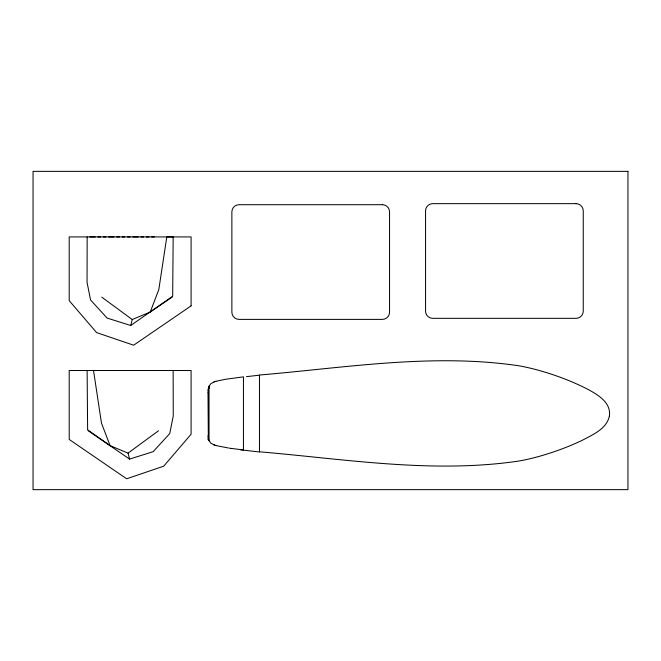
<?xml version="1.0" encoding="UTF-8"?>
<svg xmlns="http://www.w3.org/2000/svg" width="661" height="661" viewBox="0 0 661 661"><rect width="100%" height="100%" fill="white"/><g stroke="black" fill="none" stroke-linecap="round" stroke-linejoin="round"><path stroke-width="0.99" d="M208.008 392.799L208.463 388.172M87.161 236.919L87.054 282.371L90.557 299.97L107.123 318.09L130.721 325.493L172.678 296.244L173.174 236.911L166.787 236.919L158.822 289.535L150.245 312.017L132.25 319.536L130.721 325.493M208.116 390.907L208.331 388.957A12.691 11.353 -90 0 1 208.744 387.032L208.893 386.611M208.859 386.702A7.998 7.155 -90 0 1 209.041 386.214L210.842 383.702L214.057 381.901A30.257 27.06 -90 0 1 215.891 381.29L225.492 379.282L243.446 376.861L243.446 449.967L231.837 448.48M158.508 430.757L128.052 453.132L110.056 445.605L87.624 429.832L87.128 370.507L69.207 370.507L69.207 439.449L126.639 478.787L163.688 466.203L191.087 434.252L191.087 370.507L87.128 370.507L118.36 370.507M150.245 312.017L172.215 297.07M88.087 430.658L129.581 459.081L153.178 451.678L169.745 433.566L173.248 415.967L173.141 370.507M89.846 236.919L95.225 236.919M97.911 236.919L100.604 236.919M103.29 236.919L105.975 236.919M108.66 236.919L114.039 236.911M116.724 236.911L119.418 236.911M122.103 236.911L124.789 236.911M127.482 236.911L130.167 236.911M132.853 236.911L138.232 236.911M140.917 236.911L143.602 236.911M146.296 236.911L148.981 236.911M151.666 236.911L154.36 236.911M231.367 448.414L230.664 448.315M230.193 448.249L229.483 448.15M228.549 448.009L215.891 445.547A30.257 27.06 -90 0 1 214.057 444.927L210.842 443.126L209.041 440.614A7.998 7.155 -90 0 1 208.859 440.127L208.752 439.788A12.691 11.353 -90 0 1 208.331 437.871L208.008 392.857M132.25 319.536L101.794 297.161M110.056 445.605L101.48 423.131L93.515 370.515M128.052 453.132L129.581 459.081M208.463 438.656L208.289 437.607M208.273 437.483L208.083 435.533M209.041 386.214L209.041 440.614M259.459 451.95A36.272 0.876 6.2 0 1 240.447 449.761M208.141 439.615A10.163 8.56 71.7 0 1 207.934 438.722M208.562 440.16A6.461 4.387 73.5 0 1 208.38 439.548M208.95 440.705A3.627 1.636 72.6 0 1 208.777 440.276M215.891 445.539A29.348 26.25 90 0 1 213.941 444.886M246.503 376.654A36.272 0.57 -6.3 0 1 259.484 375.184M209.008 386.677A3.627 1.38 -72 0 1 209.149 386.313M208.934 387.404A6.461 3.817 -73.5 0 1 209.091 386.875M209.083 388.255A10.163 7.403 -73.4 0 1 209.264 387.495M213.941 381.942A29.348 26.25 -90 0 1 215.891 381.29M609.384 416.091C606.583 429.096 592.578 434.748 582.019 440.433C568.072 447.01 553.554 452.364 538.698 456.511A239.274 239.274 0 0 1 519.819 460.899C433.352 473.937 345.819 459.122 259.467 451.802L259.467 375.027C345.819 367.706 433.352 352.891 519.819 365.93A239.274 239.274 0 0 1 538.698 370.317C555.298 374.985 571.55 381.042 586.943 388.85C597.288 394.394 611.359 402.227 609.384 416.091M191.087 305.861L133.662 345.199L96.613 332.607L69.207 300.664L69.207 236.919L191.087 236.919L191.087 305.861M627.95 171.356L33.05 171.356L33.05 489.644L627.95 489.644L627.95 171.356M576.078 203.654L432.732 203.654A7.164 7.164 0 0 0 425.56 210.818L425.56 311.166A7.164 7.164 0 0 0 432.732 318.329L576.078 318.329A7.172 7.172 0 0 0 583.242 311.166L583.242 210.818A7.172 7.172 0 0 0 576.078 203.654M382.389 204.703L239.034 204.703A7.164 7.164 0 0 0 231.871 211.875L231.871 312.215A7.172 7.172 0 0 0 239.034 319.387L382.389 319.387A7.164 7.164 0 0 0 389.552 312.215L389.552 211.875A7.164 7.164 0 0 0 382.389 204.703"/></g></svg>
